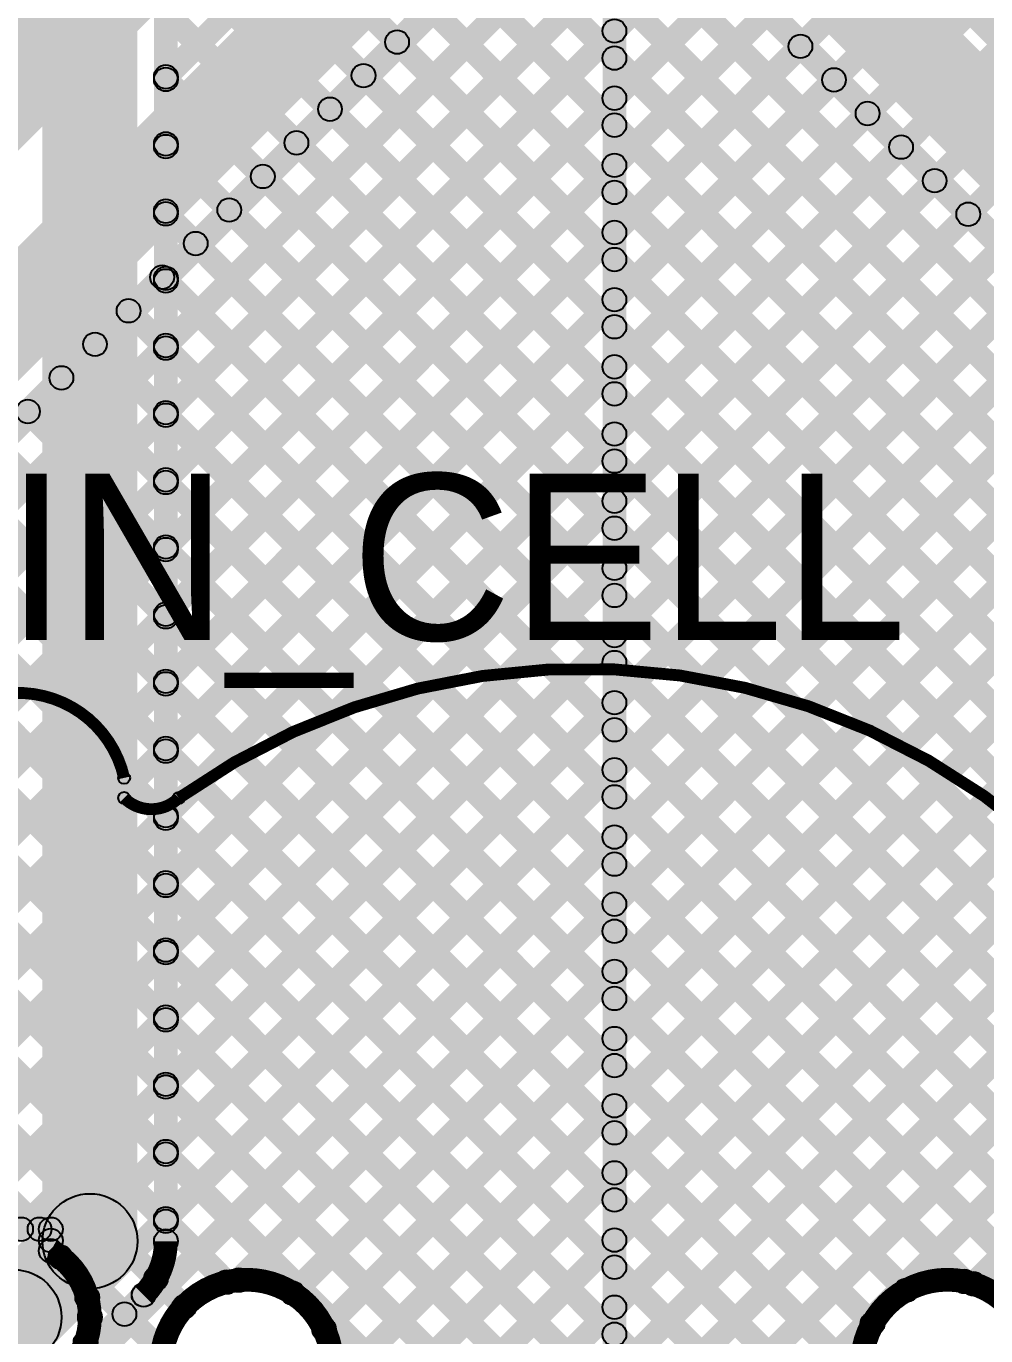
# Model space of a CAD drawing. Header units: millimetres. Extents: x -0.08 to 5.25, y -0.08 to 2.73.
# Drawn here: x 3.423 to 3.828, y 0.381 to 0.933 of the extents above; entities that cross this region are included whole.
import ezdxf

# ---------------------------------------------------------------- set-up
doc = ezdxf.new("R2010")
doc.units = ezdxf.units.MM
doc.header["$MEASUREMENT"] = 0
for name, color, linetype in [('BottomLayer', 5, 'Continuous'), ('PadHoleLayer', 156, 'Continuous'), ('TopLayer', 1, 'Continuous'), ('TopOverlay', 2, 'Continuous'), ('TopSolder', 216, 'Continuous'), ('ViaHoleLayer', 16, 'Continuous')]:
    doc.layers.add(name, color=color, linetype=linetype)

# ---------------------------------------------------------------- blocks, each defined once
blk = doc.blocks.new('CR1220_2_36')
at = {"layer": 'PadHoleLayer'}
h = blk.add_hatch(color=156, dxfattribs=at)
edge = h.paths.add_edge_path()
edge.add_arc((-0.14173, 0), 0.02402, 0, 360)
h = blk.add_hatch(color=156, dxfattribs=at)
edge = h.paths.add_edge_path()
edge.add_arc((0.15354, 0), 0.02402, 0, 360)
at = {"layer": 'TopOverlay'}
h = blk.add_hatch(color=2, dxfattribs=at)
edge = h.paths.add_edge_path()
edge.add_arc((-0.19332, 0.24732), 0.0025, 0, 360)
h = blk.add_hatch(color=2, dxfattribs=at)
edge = h.paths.add_edge_path()
edge.add_arc((-0.19332, 0.24732), 0.0025, 0, 360)
blk.add_hatch(color=2, dxfattribs=at).paths.add_polyline_path([(-0.19082, 0.2389), (-0.19582, 0.2389), (-0.19582, 0.24732), (-0.19082, 0.24732)])
h = blk.add_hatch(color=2, dxfattribs=at)
edge = h.paths.add_edge_path()
edge.add_arc((-0.19332, 0.2389), 0.0025, 0, 360)
h = blk.add_hatch(color=2, dxfattribs=at)
edge = h.paths.add_edge_path()
edge.add_arc((-0.19332, 0.2389), 0.0025, 0, 360)
h = blk.add_hatch(color=2, dxfattribs=at)
edge = h.paths.add_edge_path()
edge.add_arc((-0.17032, 0.2389), 0.0025, 0, 360)
h = blk.add_hatch(color=2, dxfattribs=at)
edge = h.paths.add_edge_path()
edge.add_arc((-0.17027, 0.23883), 0.0025, 0, 360)
at = {"layer": 'TopSolder'}
blk.add_hatch(color=216, dxfattribs=at).paths.add_polyline_path([(-0.3977, 0.04928), (-0.23222, 0.04928), (-0.23222, -0.04928), (-0.3977, -0.04928)])
at = {"layer": 'TopOverlay', "const_width": 0.005}
for points in [[(-0.17027, 0.23883, -0.544167), (0.28765, 0.05733)], [(-0.248, 0.282, -0.414214), (-0.19332, 0.24732)], [(-0.17032, 0.2389, -0.414214), (-0.19332, 0.2389)]]:
    blk.add_lwpolyline(points, format="xyb", dxfattribs=at)
at = {"layer": 'TopOverlay'}
for centre in [(-0.19332, 0.24732), (-0.19332, 0.24732), (-0.19332, 0.2389), (-0.19332, 0.2389), (-0.17032, 0.2389), (-0.17027, 0.23883)]:
    blk.add_circle(centre, 0.0025, dxfattribs=at)

msp = doc.modelspace()

# ---------------------------------------------------------------- hatches: boundary and pattern name
at = {"layer": 'BottomLayer'}
for points in [[(3.47, 0.42125), (3.43, 0.42125), (3.43, 1.598), (3.47, 1.598)], [(3.487, 0.42125), (3.477, 0.42125), (3.477, 1.28983), (3.487, 1.28983)], [(3.487, 0.42125), (3.477, 0.42125), (3.477, 1.28983), (3.487, 1.28983)], [(3.56809, 1.18909), (3.57516, 1.19616), (4.34479, 0.42654), (4.33772, 0.41946)], [(3.53486, 1.15586), (3.56314, 1.18414), (4.34214, 0.40514), (4.31386, 0.37686)], [(3.47846, 1.16148), (3.48554, 1.16855), (4.46455, 0.18954), (4.45748, 0.18246)], [(3.52284, 1.14384), (3.52991, 1.15091), (4.30888, 0.37194), (4.30181, 0.36486)], [(3.47846, 1.13319), (3.48554, 1.14026), (4.38979, 0.23601), (4.38272, 0.22894)], [(3.47846, 1.10491), (3.48554, 1.11198), (4.28198, 0.31554), (4.27491, 0.30846)], [(3.47846, 1.1049), (3.48554, 1.11198), (3.67454, 0.92297), (3.66746, 0.9159)], [(3.47846, 1.07662), (3.48554, 1.08369), (4.25369, 0.31554), (4.24662, 0.30846)], [(3.47846, 1.07662), (3.48554, 1.08369), (3.67454, 0.89469), (3.66746, 0.88762)], [(3.47846, 1.04834), (3.48554, 1.05541), (4.22541, 0.31554), (4.21834, 0.30846)], [(3.47846, 1.04834), (3.48554, 1.05541), (3.67454, 0.86641), (3.66746, 0.85934)], [(3.48554, 0.908), (3.47846, 0.91508), (3.61857, 1.05518), (3.62564, 1.04811)], [(3.48554, 0.908), (3.47846, 0.91508), (3.61857, 1.05518), (3.62564, 1.04811)], [(3.48554, 0.87972), (3.47846, 0.88679), (3.63271, 1.04104), (3.63978, 1.03396)], [(3.48554, 0.87972), (3.47846, 0.88679), (3.63271, 1.04104), (3.63978, 1.03397)], [(3.47846, 1.02005), (3.48554, 1.02713), (4.19713, 0.31554), (4.19005, 0.30846)], [(3.47846, 1.02005), (3.48554, 1.02712), (3.67454, 0.83812), (3.66746, 0.83105)], [(3.48554, 0.85144), (3.47846, 0.85851), (3.64685, 1.02689), (3.65392, 1.01982)], [(3.48554, 0.85144), (3.47846, 0.85851), (3.64685, 1.02689), (3.65392, 1.01982)], [(3.48554, 0.82315), (3.47846, 0.83022), (3.66099, 1.01275), (3.66806, 1.00568)], [(3.48554, 0.82315), (3.47846, 0.83022), (3.66099, 1.01275), (3.66806, 1.00568)], [(3.47846, 0.99177), (3.48554, 0.99884), (4.16884, 0.31554), (4.16177, 0.30846)], [(3.47846, 0.99177), (3.48554, 0.99884), (3.67454, 0.80984), (3.66746, 0.80277)], [(3.48554, 0.79487), (3.47846, 0.80194), (3.67514, 0.99861), (3.68221, 0.99154)], [(3.676, 0.182), (3.666, 0.182), (3.666, 1.00275), (3.676, 1.00275)], [(3.48554, 0.79487), (3.47846, 0.80194), (3.66746, 0.99094), (3.67454, 0.98387)], [(3.48554, 0.76658), (3.47846, 0.77365), (3.68928, 0.98447), (3.69635, 0.9774)], [(3.47846, 0.96349), (3.48554, 0.97056), (4.14056, 0.31554), (4.13349, 0.30846)], [(3.47846, 0.96348), (3.48554, 0.97055), (3.67454, 0.78155), (3.66746, 0.77448)], [(3.48554, 0.7383), (3.47846, 0.74537), (3.70342, 0.97033), (3.71049, 0.96325)], [(3.48554, 0.76658), (3.47846, 0.77365), (3.66746, 0.96265), (3.67454, 0.95558)], [(3.48554, 0.71001), (3.47846, 0.71709), (3.71756, 0.95618), (3.72463, 0.94911)], [(3.47846, 0.9352), (3.48554, 0.94227), (4.11227, 0.31554), (4.1052, 0.30846)], [(3.47846, 0.9352), (3.48554, 0.94227), (3.67454, 0.75327), (3.66746, 0.7462)], [(3.48554, 0.68173), (3.47846, 0.6888), (3.7317, 0.94204), (3.73878, 0.93497)], [(3.48554, 0.7383), (3.47846, 0.74537), (3.66746, 0.93437), (3.67454, 0.9273)], [(3.48554, 0.65345), (3.47846, 0.66052), (3.74585, 0.9279), (3.75292, 0.92083)], [(3.47846, 0.90692), (3.48554, 0.91399), (4.08399, 0.31554), (4.07692, 0.30846)], [(3.47846, 0.90691), (3.48554, 0.91398), (3.67454, 0.72498), (3.66746, 0.71791)], [(3.48554, 0.62516), (3.47846, 0.63223), (3.75999, 0.91376), (3.76706, 0.90669)], [(3.48554, 0.71001), (3.47846, 0.71709), (3.66746, 0.90609), (3.67454, 0.89901)], [(3.48554, 0.59688), (3.47846, 0.60395), (3.77413, 0.89961), (3.7812, 0.89254)], [(3.47846, 0.87863), (3.48554, 0.8857), (4.0557, 0.31554), (4.04863, 0.30846)], [(3.47846, 0.87863), (3.48554, 0.8857), (3.67454, 0.6967), (3.66746, 0.68963)], [(3.48554, 0.56859), (3.47846, 0.57566), (3.78827, 0.88547), (3.79534, 0.8784)], [(3.48554, 0.68173), (3.47846, 0.6888), (3.66746, 0.8778), (3.67454, 0.87073)], [(3.48554, 0.54031), (3.47846, 0.54738), (3.80242, 0.87133), (3.80949, 0.86426)], [(3.47846, 0.85035), (3.48554, 0.85742), (4.02742, 0.31554), (4.02035, 0.30846)], [(3.47846, 0.85035), (3.48554, 0.85742), (3.67454, 0.66842), (3.66746, 0.66135)], [(3.48554, 0.51202), (3.47846, 0.5191), (3.81656, 0.85719), (3.82363, 0.85012)], [(3.48554, 0.65345), (3.47846, 0.66052), (3.66746, 0.84952), (3.67454, 0.84245)], [(3.48554, 0.48374), (3.47846, 0.49081), (3.8307, 0.84305), (3.83777, 0.83597)], [(3.47846, 0.82206), (3.48554, 0.82914), (3.99914, 0.31554), (3.99206, 0.30846)], [(3.47846, 0.82206), (3.48554, 0.82913), (3.67454, 0.64013), (3.66746, 0.63306)], [(3.48554, 0.45546), (3.47846, 0.46253), (3.84484, 0.8289), (3.85191, 0.82183)], [(3.48554, 0.62516), (3.47846, 0.63223), (3.66746, 0.82123), (3.67454, 0.81416)], [(3.48554, 0.42717), (3.47846, 0.43424), (3.85898, 0.81476), (3.86605, 0.80769)], [(3.26911, 0.18246), (3.26204, 0.18954), (3.87313, 0.80062), (3.8802, 0.79355)], [(3.47846, 0.79378), (3.48554, 0.80085), (3.9718, 0.31459), (3.96473, 0.30752)], [(3.47846, 0.79378), (3.48554, 0.80085), (3.67454, 0.61185), (3.66746, 0.60478)], [(3.48554, 0.59688), (3.47846, 0.60395), (3.66746, 0.79295), (3.67454, 0.78588)], [(3.51626, 0.40133), (3.50919, 0.4084), (3.88727, 0.78648), (3.89434, 0.77941)], [(3.47846, 0.7655), (3.48554, 0.77257), (3.95456, 0.30354), (3.94749, 0.29647)], [(3.47846, 0.76549), (3.48554, 0.77256), (3.67454, 0.58356), (3.66746, 0.57649)], [(3.53899, 0.39577), (3.53192, 0.40284), (3.90141, 0.77234), (3.90848, 0.76526)], [(3.48554, 0.56859), (3.47846, 0.57566), (3.66746, 0.76466), (3.67454, 0.75759)], [(3.55218, 0.38068), (3.54511, 0.38775), (3.91555, 0.75819), (3.92262, 0.75112)], [(3.47846, 0.73721), (3.48554, 0.74428), (3.82199, 0.40783), (3.81492, 0.40076)], [(3.47846, 0.73721), (3.48554, 0.74428), (3.67454, 0.55528), (3.66746, 0.54821)], [(3.55362, 0.35384), (3.54655, 0.36091), (3.92969, 0.74405), (3.93677, 0.73698)], [(3.48554, 0.54031), (3.47846, 0.54738), (3.66746, 0.73638), (3.67454, 0.72931)], [(3.41053, 0.18246), (3.40346, 0.18954), (3.94384, 0.72991), (3.95091, 0.72284)], [(3.43882, 0.18246), (3.43175, 0.18954), (3.95798, 0.71577), (3.96505, 0.7087)], [(3.47846, 0.70893), (3.48554, 0.716), (3.79745, 0.40409), (3.79037, 0.39702)], [(3.47846, 0.70892), (3.48554, 0.71599), (3.67454, 0.52699), (3.66746, 0.51992)], [(3.48554, 0.51202), (3.47846, 0.5191), (3.66746, 0.7081), (3.67454, 0.70102)], [(3.4671, 0.18246), (3.46003, 0.18954), (3.97212, 0.70162), (3.97919, 0.69455)], [(3.47846, 0.68064), (3.48554, 0.68771), (3.78329, 0.38996), (3.77622, 0.38289)], [(3.47846, 0.68064), (3.48554, 0.68771), (3.67454, 0.49871), (3.66746, 0.49164)], [(3.49539, 0.18246), (3.48832, 0.18954), (3.98626, 0.68748), (3.99333, 0.68041)], [(3.48554, 0.48374), (3.47846, 0.49081), (3.66746, 0.67981), (3.67454, 0.67274)], [(3.52367, 0.18246), (3.5166, 0.18954), (4.00041, 0.67334), (4.00748, 0.66627)], [(3.47846, 0.65236), (3.48554, 0.65943), (3.7795, 0.36547), (3.77242, 0.3584)], [(3.47846, 0.65236), (3.48554, 0.65943), (3.67454, 0.47043), (3.66746, 0.46336)], [(3.55196, 0.18246), (3.54489, 0.18954), (4.01455, 0.6592), (4.02162, 0.65213)], [(3.48554, 0.45546), (3.47846, 0.46253), (3.66746, 0.65153), (3.67454, 0.64446)], [(3.58024, 0.18246), (3.57317, 0.18954), (4.02869, 0.64506), (4.03576, 0.63798)], [(3.47846, 0.62407), (3.48554, 0.63115), (3.92715, 0.18954), (3.92007, 0.18246)], [(3.47846, 0.62407), (3.48554, 0.63114), (3.67454, 0.44214), (3.66746, 0.43507)], [(3.82582, 0.39976), (3.81875, 0.40683), (4.04283, 0.63091), (4.0499, 0.62384)], [(3.48554, 0.42717), (3.47846, 0.43424), (3.66746, 0.62324), (3.67454, 0.61617)], [(3.47846, 0.59579), (3.48554, 0.60286), (3.89886, 0.18954), (3.89179, 0.18246)], [(3.47846, 0.59579), (3.48554, 0.60286), (3.67454, 0.41386), (3.66746, 0.40679)], [(3.26711, 0.18046), (3.26004, 0.18754), (3.66746, 0.59496), (3.67454, 0.58789)], [(3.47846, 0.56751), (3.48554, 0.57458), (3.87058, 0.18954), (3.86351, 0.18246)], [(3.47846, 0.5675), (3.48554, 0.57457), (3.67454, 0.38557), (3.66746, 0.3785)], [(3.51626, 0.40133), (3.50919, 0.4084), (3.66746, 0.56667), (3.67454, 0.5596)], [(3.47846, 0.53922), (3.48554, 0.54629), (3.84229, 0.18954), (3.83522, 0.18246)], [(3.47846, 0.53922), (3.48554, 0.54629), (3.67454, 0.35729), (3.66746, 0.35022)], [(3.53899, 0.39577), (3.53192, 0.40284), (3.66746, 0.53839), (3.67454, 0.53132)], [(3.47846, 0.51094), (3.48554, 0.51801), (3.81401, 0.18954), (3.80694, 0.18246)], [(3.47846, 0.51093), (3.48554, 0.518), (3.67454, 0.329), (3.66746, 0.32193)], [(3.55218, 0.38068), (3.54511, 0.38775), (3.66746, 0.51011), (3.67454, 0.50303)], [(3.47846, 0.48265), (3.48554, 0.48972), (3.78572, 0.18954), (3.77865, 0.18246)], [(3.47846, 0.48265), (3.48554, 0.48972), (3.67454, 0.30072), (3.66746, 0.29365)], [(3.55362, 0.35384), (3.54655, 0.36091), (3.66746, 0.48182), (3.67454, 0.47475)], [(3.47846, 0.45437), (3.48554, 0.46144), (3.75744, 0.18954), (3.75037, 0.18246)], [(3.47846, 0.45437), (3.48554, 0.46144), (3.67454, 0.27244), (3.66746, 0.26536)], [(3.40853, 0.18046), (3.40146, 0.18754), (3.66746, 0.45354), (3.67454, 0.44647)], [(3.43213, 0.37509), (3.40384, 0.40338), (3.43586, 0.43539), (3.46414, 0.40711)], [(3.47846, 0.42608), (3.48554, 0.43316), (3.51113, 0.40756), (3.50406, 0.40049)], [(3.47846, 0.42608), (3.48554, 0.43315), (3.51113, 0.40756), (3.50406, 0.40049)], [(3.43682, 0.18046), (3.42975, 0.18754), (3.66746, 0.42525), (3.67454, 0.41818)], [(3.47431, 0.40195), (3.48138, 0.40902), (3.49325, 0.39716), (3.48618, 0.39009)], [(3.47431, 0.40195), (3.48138, 0.40902), (3.49325, 0.39715), (3.48618, 0.39008)], [(3.44415, 0.36307), (3.43708, 0.37014), (3.46906, 0.40213), (3.47614, 0.39506)], [(3.44415, 0.36307), (3.43708, 0.37014), (3.46906, 0.40213), (3.47614, 0.39506)], [(3.4651, 0.18046), (3.45803, 0.18754), (3.66746, 0.39697), (3.67454, 0.3899)], [(3.46099, 0.38699), (3.46806, 0.39406), (3.48396, 0.37816), (3.47689, 0.37109)], [(3.46099, 0.38699), (3.46806, 0.39406), (3.48396, 0.37816), (3.47689, 0.37109)]]:
    msp.add_hatch(color=5, dxfattribs=at).paths.add_polyline_path(points)
h = msp.add_hatch(color=5, dxfattribs=at)
edge = h.paths.add_edge_path()
edge.add_arc((3.671, 0.93083), 0.005, 0, 360)
h = msp.add_hatch(color=5, dxfattribs=at)
edge = h.paths.add_edge_path()
edge.add_arc((3.74938, 0.92436), 0.005, 0, 360)
h = msp.add_hatch(color=5, dxfattribs=at)
edge = h.paths.add_edge_path()
edge.add_arc((3.671, 0.91944), 0.005, 0, 360)
h = msp.add_hatch(color=5, dxfattribs=at)
edge = h.paths.add_edge_path()
edge.add_arc((3.482, 0.91154), 0.005, 0, 360)
h = msp.add_hatch(color=5, dxfattribs=at)
edge = h.paths.add_edge_path()
edge.add_arc((3.482, 0.91154), 0.005, 0, 360)
h = msp.add_hatch(color=5, dxfattribs=at)
edge = h.paths.add_edge_path()
edge.add_arc((3.482, 0.91045), 0.005, 0, 360)
h = msp.add_hatch(color=5, dxfattribs=at)
edge = h.paths.add_edge_path()
edge.add_arc((3.482, 0.91045), 0.005, 0, 360)
h = msp.add_hatch(color=5, dxfattribs=at)
edge = h.paths.add_edge_path()
edge.add_arc((3.76352, 0.91022), 0.005, 0, 360)
h = msp.add_hatch(color=5, dxfattribs=at)
edge = h.paths.add_edge_path()
edge.add_arc((3.671, 0.90255), 0.005, 0, 360)
h = msp.add_hatch(color=5, dxfattribs=at)
edge = h.paths.add_edge_path()
edge.add_arc((3.77767, 0.89608), 0.005, 0, 360)
h = msp.add_hatch(color=5, dxfattribs=at)
edge = h.paths.add_edge_path()
edge.add_arc((3.671, 0.89116), 0.005, 0, 360)
h = msp.add_hatch(color=5, dxfattribs=at)
edge = h.paths.add_edge_path()
edge.add_arc((3.482, 0.88326), 0.005, 0, 360)
h = msp.add_hatch(color=5, dxfattribs=at)
edge = h.paths.add_edge_path()
edge.add_arc((3.482, 0.88326), 0.005, 0, 360)
h = msp.add_hatch(color=5, dxfattribs=at)
edge = h.paths.add_edge_path()
edge.add_arc((3.482, 0.88217), 0.005, 0, 360)
h = msp.add_hatch(color=5, dxfattribs=at)
edge = h.paths.add_edge_path()
edge.add_arc((3.482, 0.88217), 0.005, 0, 360)
h = msp.add_hatch(color=5, dxfattribs=at)
edge = h.paths.add_edge_path()
edge.add_arc((3.79181, 0.88194), 0.005, 0, 360)
h = msp.add_hatch(color=5, dxfattribs=at)
edge = h.paths.add_edge_path()
edge.add_arc((3.671, 0.87427), 0.005, 0, 360)
h = msp.add_hatch(color=5, dxfattribs=at)
edge = h.paths.add_edge_path()
edge.add_arc((3.80595, 0.86779), 0.005, 0, 360)
h = msp.add_hatch(color=5, dxfattribs=at)
edge = h.paths.add_edge_path()
edge.add_arc((3.671, 0.86287), 0.005, 0, 360)
h = msp.add_hatch(color=5, dxfattribs=at)
edge = h.paths.add_edge_path()
edge.add_arc((3.482, 0.85497), 0.005, 0, 360)
h = msp.add_hatch(color=5, dxfattribs=at)
edge = h.paths.add_edge_path()
edge.add_arc((3.482, 0.85497), 0.005, 0, 360)
h = msp.add_hatch(color=5, dxfattribs=at)
edge = h.paths.add_edge_path()
edge.add_arc((3.482, 0.85388), 0.005, 0, 360)
h = msp.add_hatch(color=5, dxfattribs=at)
edge = h.paths.add_edge_path()
edge.add_arc((3.482, 0.85388), 0.005, 0, 360)
h = msp.add_hatch(color=5, dxfattribs=at)
edge = h.paths.add_edge_path()
edge.add_arc((3.82009, 0.85365), 0.005, 0, 360)
h = msp.add_hatch(color=5, dxfattribs=at)
edge = h.paths.add_edge_path()
edge.add_arc((3.671, 0.84598), 0.005, 0, 360)
h = msp.add_hatch(color=5, dxfattribs=at)
edge = h.paths.add_edge_path()
edge.add_arc((3.671, 0.83459), 0.005, 0, 360)
h = msp.add_hatch(color=5, dxfattribs=at)
edge = h.paths.add_edge_path()
edge.add_arc((3.482, 0.82669), 0.005, 0, 360)
h = msp.add_hatch(color=5, dxfattribs=at)
edge = h.paths.add_edge_path()
edge.add_arc((3.482, 0.82669), 0.005, 0, 360)
h = msp.add_hatch(color=5, dxfattribs=at)
edge = h.paths.add_edge_path()
edge.add_arc((3.482, 0.8256), 0.005, 0, 360)
h = msp.add_hatch(color=5, dxfattribs=at)
edge = h.paths.add_edge_path()
edge.add_arc((3.482, 0.8256), 0.005, 0, 360)
h = msp.add_hatch(color=5, dxfattribs=at)
edge = h.paths.add_edge_path()
edge.add_arc((3.671, 0.8177), 0.005, 0, 360)
h = msp.add_hatch(color=5, dxfattribs=at)
edge = h.paths.add_edge_path()
edge.add_arc((3.671, 0.8063), 0.005, 0, 360)
h = msp.add_hatch(color=5, dxfattribs=at)
edge = h.paths.add_edge_path()
edge.add_arc((3.482, 0.7984), 0.005, 0, 360)
h = msp.add_hatch(color=5, dxfattribs=at)
edge = h.paths.add_edge_path()
edge.add_arc((3.482, 0.7984), 0.005, 0, 360)
h = msp.add_hatch(color=5, dxfattribs=at)
edge = h.paths.add_edge_path()
edge.add_arc((3.482, 0.79732), 0.005, 0, 360)
h = msp.add_hatch(color=5, dxfattribs=at)
edge = h.paths.add_edge_path()
edge.add_arc((3.482, 0.79731), 0.005, 0, 360)
h = msp.add_hatch(color=5, dxfattribs=at)
edge = h.paths.add_edge_path()
edge.add_arc((3.671, 0.78941), 0.005, 0, 360)
h = msp.add_hatch(color=5, dxfattribs=at)
edge = h.paths.add_edge_path()
edge.add_arc((3.671, 0.77802), 0.005, 0, 360)
h = msp.add_hatch(color=5, dxfattribs=at)
edge = h.paths.add_edge_path()
edge.add_arc((3.482, 0.77012), 0.005, 0, 360)
h = msp.add_hatch(color=5, dxfattribs=at)
edge = h.paths.add_edge_path()
edge.add_arc((3.482, 0.77012), 0.005, 0, 360)
h = msp.add_hatch(color=5, dxfattribs=at)
edge = h.paths.add_edge_path()
edge.add_arc((3.482, 0.76903), 0.005, 0, 360)
h = msp.add_hatch(color=5, dxfattribs=at)
edge = h.paths.add_edge_path()
edge.add_arc((3.482, 0.76903), 0.005, 0, 360)
h = msp.add_hatch(color=5, dxfattribs=at)
edge = h.paths.add_edge_path()
edge.add_arc((3.671, 0.76113), 0.005, 0, 360)
h = msp.add_hatch(color=5, dxfattribs=at)
edge = h.paths.add_edge_path()
edge.add_arc((3.671, 0.74973), 0.005, 0, 360)
h = msp.add_hatch(color=5, dxfattribs=at)
edge = h.paths.add_edge_path()
edge.add_arc((3.482, 0.74183), 0.005, 0, 360)
h = msp.add_hatch(color=5, dxfattribs=at)
edge = h.paths.add_edge_path()
edge.add_arc((3.482, 0.74183), 0.005, 0, 360)
h = msp.add_hatch(color=5, dxfattribs=at)
edge = h.paths.add_edge_path()
edge.add_arc((3.482, 0.74075), 0.005, 0, 360)
h = msp.add_hatch(color=5, dxfattribs=at)
edge = h.paths.add_edge_path()
edge.add_arc((3.482, 0.74074), 0.005, 0, 360)
h = msp.add_hatch(color=5, dxfattribs=at)
edge = h.paths.add_edge_path()
edge.add_arc((3.671, 0.73284), 0.005, 0, 360)
h = msp.add_hatch(color=5, dxfattribs=at)
edge = h.paths.add_edge_path()
edge.add_arc((3.671, 0.72145), 0.005, 0, 360)
h = msp.add_hatch(color=5, dxfattribs=at)
edge = h.paths.add_edge_path()
edge.add_arc((3.482, 0.71355), 0.005, 0, 360)
h = msp.add_hatch(color=5, dxfattribs=at)
edge = h.paths.add_edge_path()
edge.add_arc((3.482, 0.71355), 0.005, 0, 360)
h = msp.add_hatch(color=5, dxfattribs=at)
edge = h.paths.add_edge_path()
edge.add_arc((3.482, 0.71246), 0.005, 0, 360)
h = msp.add_hatch(color=5, dxfattribs=at)
edge = h.paths.add_edge_path()
edge.add_arc((3.482, 0.71246), 0.005, 0, 360)
h = msp.add_hatch(color=5, dxfattribs=at)
edge = h.paths.add_edge_path()
edge.add_arc((3.671, 0.70456), 0.005, 0, 360)
h = msp.add_hatch(color=5, dxfattribs=at)
edge = h.paths.add_edge_path()
edge.add_arc((3.671, 0.69317), 0.005, 0, 360)
h = msp.add_hatch(color=5, dxfattribs=at)
edge = h.paths.add_edge_path()
edge.add_arc((3.482, 0.68527), 0.005, 0, 360)
h = msp.add_hatch(color=5, dxfattribs=at)
edge = h.paths.add_edge_path()
edge.add_arc((3.482, 0.68527), 0.005, 0, 360)
h = msp.add_hatch(color=5, dxfattribs=at)
edge = h.paths.add_edge_path()
edge.add_arc((3.482, 0.68418), 0.005, 0, 360)
h = msp.add_hatch(color=5, dxfattribs=at)
edge = h.paths.add_edge_path()
edge.add_arc((3.482, 0.68417), 0.005, 0, 360)
h = msp.add_hatch(color=5, dxfattribs=at)
edge = h.paths.add_edge_path()
edge.add_arc((3.671, 0.67628), 0.005, 0, 360)
h = msp.add_hatch(color=5, dxfattribs=at)
edge = h.paths.add_edge_path()
edge.add_arc((3.671, 0.66488), 0.005, 0, 360)
h = msp.add_hatch(color=5, dxfattribs=at)
edge = h.paths.add_edge_path()
edge.add_arc((3.482, 0.65698), 0.005, 0, 360)
h = msp.add_hatch(color=5, dxfattribs=at)
edge = h.paths.add_edge_path()
edge.add_arc((3.482, 0.65698), 0.005, 0, 360)
h = msp.add_hatch(color=5, dxfattribs=at)
edge = h.paths.add_edge_path()
edge.add_arc((3.482, 0.65589), 0.005, 0, 360)
h = msp.add_hatch(color=5, dxfattribs=at)
edge = h.paths.add_edge_path()
edge.add_arc((3.482, 0.65589), 0.005, 0, 360)
h = msp.add_hatch(color=5, dxfattribs=at)
edge = h.paths.add_edge_path()
edge.add_arc((3.671, 0.64799), 0.005, 0, 360)
h = msp.add_hatch(color=5, dxfattribs=at)
edge = h.paths.add_edge_path()
edge.add_arc((3.671, 0.6366), 0.005, 0, 360)
h = msp.add_hatch(color=5, dxfattribs=at)
edge = h.paths.add_edge_path()
edge.add_arc((3.482, 0.6287), 0.005, 0, 360)
h = msp.add_hatch(color=5, dxfattribs=at)
edge = h.paths.add_edge_path()
edge.add_arc((3.482, 0.6287), 0.005, 0, 360)
h = msp.add_hatch(color=5, dxfattribs=at)
edge = h.paths.add_edge_path()
edge.add_arc((3.482, 0.62761), 0.005, 0, 360)
h = msp.add_hatch(color=5, dxfattribs=at)
edge = h.paths.add_edge_path()
edge.add_arc((3.482, 0.62761), 0.005, 0, 360)
h = msp.add_hatch(color=5, dxfattribs=at)
edge = h.paths.add_edge_path()
edge.add_arc((3.671, 0.61971), 0.005, 0, 360)
h = msp.add_hatch(color=5, dxfattribs=at)
edge = h.paths.add_edge_path()
edge.add_arc((3.671, 0.60831), 0.005, 0, 360)
h = msp.add_hatch(color=5, dxfattribs=at)
edge = h.paths.add_edge_path()
edge.add_arc((3.482, 0.60041), 0.005, 0, 360)
h = msp.add_hatch(color=5, dxfattribs=at)
edge = h.paths.add_edge_path()
edge.add_arc((3.482, 0.60041), 0.005, 0, 360)
h = msp.add_hatch(color=5, dxfattribs=at)
edge = h.paths.add_edge_path()
edge.add_arc((3.482, 0.59933), 0.005, 0, 360)
h = msp.add_hatch(color=5, dxfattribs=at)
edge = h.paths.add_edge_path()
edge.add_arc((3.482, 0.59932), 0.005, 0, 360)
h = msp.add_hatch(color=5, dxfattribs=at)
edge = h.paths.add_edge_path()
edge.add_arc((3.671, 0.59142), 0.005, 0, 360)
h = msp.add_hatch(color=5, dxfattribs=at)
edge = h.paths.add_edge_path()
edge.add_arc((3.671, 0.58003), 0.005, 0, 360)
h = msp.add_hatch(color=5, dxfattribs=at)
edge = h.paths.add_edge_path()
edge.add_arc((3.482, 0.57213), 0.005, 0, 360)
h = msp.add_hatch(color=5, dxfattribs=at)
edge = h.paths.add_edge_path()
edge.add_arc((3.482, 0.57213), 0.005, 0, 360)
h = msp.add_hatch(color=5, dxfattribs=at)
edge = h.paths.add_edge_path()
edge.add_arc((3.482, 0.57104), 0.005, 0, 360)
h = msp.add_hatch(color=5, dxfattribs=at)
edge = h.paths.add_edge_path()
edge.add_arc((3.482, 0.57104), 0.005, 0, 360)
h = msp.add_hatch(color=5, dxfattribs=at)
edge = h.paths.add_edge_path()
edge.add_arc((3.671, 0.56314), 0.005, 0, 360)
h = msp.add_hatch(color=5, dxfattribs=at)
edge = h.paths.add_edge_path()
edge.add_arc((3.671, 0.55174), 0.005, 0, 360)
h = msp.add_hatch(color=5, dxfattribs=at)
edge = h.paths.add_edge_path()
edge.add_arc((3.482, 0.54384), 0.005, 0, 360)
h = msp.add_hatch(color=5, dxfattribs=at)
edge = h.paths.add_edge_path()
edge.add_arc((3.482, 0.54384), 0.005, 0, 360)
h = msp.add_hatch(color=5, dxfattribs=at)
edge = h.paths.add_edge_path()
edge.add_arc((3.482, 0.54276), 0.005, 0, 360)
h = msp.add_hatch(color=5, dxfattribs=at)
edge = h.paths.add_edge_path()
edge.add_arc((3.482, 0.54275), 0.005, 0, 360)
h = msp.add_hatch(color=5, dxfattribs=at)
edge = h.paths.add_edge_path()
edge.add_arc((3.671, 0.53485), 0.005, 0, 360)
h = msp.add_hatch(color=5, dxfattribs=at)
edge = h.paths.add_edge_path()
edge.add_arc((3.671, 0.52346), 0.005, 0, 360)
h = msp.add_hatch(color=5, dxfattribs=at)
edge = h.paths.add_edge_path()
edge.add_arc((3.482, 0.51556), 0.005, 0, 360)
h = msp.add_hatch(color=5, dxfattribs=at)
edge = h.paths.add_edge_path()
edge.add_arc((3.482, 0.51556), 0.005, 0, 360)
h = msp.add_hatch(color=5, dxfattribs=at)
edge = h.paths.add_edge_path()
edge.add_arc((3.482, 0.51447), 0.005, 0, 360)
h = msp.add_hatch(color=5, dxfattribs=at)
edge = h.paths.add_edge_path()
edge.add_arc((3.482, 0.51447), 0.005, 0, 360)
h = msp.add_hatch(color=5, dxfattribs=at)
edge = h.paths.add_edge_path()
edge.add_arc((3.671, 0.50657), 0.005, 0, 360)
h = msp.add_hatch(color=5, dxfattribs=at)
edge = h.paths.add_edge_path()
edge.add_arc((3.671, 0.49517), 0.005, 0, 360)
h = msp.add_hatch(color=5, dxfattribs=at)
edge = h.paths.add_edge_path()
edge.add_arc((3.482, 0.48728), 0.005, 0, 360)
h = msp.add_hatch(color=5, dxfattribs=at)
edge = h.paths.add_edge_path()
edge.add_arc((3.482, 0.48728), 0.005, 0, 360)
h = msp.add_hatch(color=5, dxfattribs=at)
edge = h.paths.add_edge_path()
edge.add_arc((3.482, 0.48619), 0.005, 0, 360)
h = msp.add_hatch(color=5, dxfattribs=at)
edge = h.paths.add_edge_path()
edge.add_arc((3.482, 0.48618), 0.005, 0, 360)
h = msp.add_hatch(color=5, dxfattribs=at)
edge = h.paths.add_edge_path()
edge.add_arc((3.671, 0.47829), 0.005, 0, 360)
h = msp.add_hatch(color=5, dxfattribs=at)
edge = h.paths.add_edge_path()
edge.add_arc((3.671, 0.46689), 0.005, 0, 360)
h = msp.add_hatch(color=5, dxfattribs=at)
edge = h.paths.add_edge_path()
edge.add_arc((3.482, 0.45899), 0.005, 0, 360)
h = msp.add_hatch(color=5, dxfattribs=at)
edge = h.paths.add_edge_path()
edge.add_arc((3.482, 0.45899), 0.005, 0, 360)
h = msp.add_hatch(color=5, dxfattribs=at)
edge = h.paths.add_edge_path()
edge.add_arc((3.482, 0.4579), 0.005, 0, 360)
h = msp.add_hatch(color=5, dxfattribs=at)
edge = h.paths.add_edge_path()
edge.add_arc((3.482, 0.4579), 0.005, 0, 360)
h = msp.add_hatch(color=5, dxfattribs=at)
edge = h.paths.add_edge_path()
edge.add_arc((3.671, 0.45), 0.005, 0, 360)
h = msp.add_hatch(color=5, dxfattribs=at)
edge = h.paths.add_edge_path()
edge.add_arc((3.45, 0.42125), 0.02, 0, 360)
h = msp.add_hatch(color=5, dxfattribs=at)
edge = h.paths.add_edge_path()
edge.add_arc((3.45, 0.42125), 0.02, 0, 360)
h = msp.add_hatch(color=5, dxfattribs=at)
edge = h.paths.add_edge_path()
edge.add_arc((3.671, 0.43861), 0.005, 0, 360)
h = msp.add_hatch(color=5, dxfattribs=at)
edge = h.paths.add_edge_path()
edge.add_arc((3.482, 0.43071), 0.005, 0, 360)
h = msp.add_hatch(color=5, dxfattribs=at)
edge = h.paths.add_edge_path()
edge.add_arc((3.482, 0.43071), 0.005, 0, 360)
h = msp.add_hatch(color=5, dxfattribs=at)
edge = h.paths.add_edge_path()
edge.add_arc((3.482, 0.42962), 0.005, 0, 360)
h = msp.add_hatch(color=5, dxfattribs=at)
edge = h.paths.add_edge_path()
edge.add_arc((3.482, 0.42962), 0.005, 0, 360)
h = msp.add_hatch(color=5, dxfattribs=at)
edge = h.paths.add_edge_path()
edge.add_arc((3.482, 0.42125), 0.005, 0, 360)
h = msp.add_hatch(color=5, dxfattribs=at)
edge = h.paths.add_edge_path()
edge.add_arc((3.482, 0.42125), 0.005, 0, 360)
h = msp.add_hatch(color=5, dxfattribs=at)
edge = h.paths.add_edge_path()
edge.add_arc((3.482, 0.42125), 0.005, 0, 360)
h = msp.add_hatch(color=5, dxfattribs=at)
edge = h.paths.add_edge_path()
edge.add_arc((3.482, 0.42125), 0.005, 0, 360)
h = msp.add_hatch(color=5, dxfattribs=at)
edge = h.paths.add_edge_path()
edge.add_arc((3.482, 0.42125), 0.005, 0, 360)
h = msp.add_hatch(color=5, dxfattribs=at)
edge = h.paths.add_edge_path()
edge.add_arc((3.482, 0.42125), 0.005, 0, 360)
h = msp.add_hatch(color=5, dxfattribs=at)
edge = h.paths.add_edge_path()
edge.add_arc((3.671, 0.42172), 0.005, 0, 360)
h = msp.add_hatch(color=5, dxfattribs=at)
edge = h.paths.add_edge_path()
edge.add_arc((3.671, 0.41032), 0.005, 0, 360)
h = msp.add_hatch(color=5, dxfattribs=at)
edge = h.paths.add_edge_path()
edge.add_arc((3.41798, 0.38923), 0.02, 0, 360)
h = msp.add_hatch(color=5, dxfattribs=at)
edge = h.paths.add_edge_path()
edge.add_arc((3.47785, 0.40549), 0.005, 0, 360)
h = msp.add_hatch(color=5, dxfattribs=at)
edge = h.paths.add_edge_path()
edge.add_arc((3.47785, 0.40548), 0.005, 0, 360)
h = msp.add_hatch(color=5, dxfattribs=at)
edge = h.paths.add_edge_path()
edge.add_arc((3.50759, 0.40402), 0.005, 0, 360)
h = msp.add_hatch(color=5, dxfattribs=at)
edge = h.paths.add_edge_path()
edge.add_arc((3.5076, 0.40402), 0.005, 0, 360)
h = msp.add_hatch(color=5, dxfattribs=at)
edge = h.paths.add_edge_path()
edge.add_arc((3.51273, 0.40487), 0.005, 0, 360)
h = msp.add_hatch(color=5, dxfattribs=at)
edge = h.paths.add_edge_path()
edge.add_arc((3.51273, 0.40487), 0.005, 0, 360)
h = msp.add_hatch(color=5, dxfattribs=at)
edge = h.paths.add_edge_path()
edge.add_arc((3.81845, 0.40429), 0.005, 0, 360)
h = msp.add_hatch(color=5, dxfattribs=at)
edge = h.paths.add_edge_path()
edge.add_arc((3.82228, 0.40329), 0.005, 0, 360)
h = msp.add_hatch(color=5, dxfattribs=at)
edge = h.paths.add_edge_path()
edge.add_arc((3.4726, 0.39859), 0.005, 0, 360)
h = msp.add_hatch(color=5, dxfattribs=at)
edge = h.paths.add_edge_path()
edge.add_arc((3.4726, 0.39859), 0.005, 0, 360)
h = msp.add_hatch(color=5, dxfattribs=at)
edge = h.paths.add_edge_path()
edge.add_arc((3.4726, 0.39859), 0.005, 0, 360)
h = msp.add_hatch(color=5, dxfattribs=at)
edge = h.paths.add_edge_path()
edge.add_arc((3.4726, 0.39859), 0.005, 0, 360)
h = msp.add_hatch(color=5, dxfattribs=at)
edge = h.paths.add_edge_path()
edge.add_arc((3.47263, 0.39862), 0.005, 0, 360)
h = msp.add_hatch(color=5, dxfattribs=at)
edge = h.paths.add_edge_path()
edge.add_arc((3.47263, 0.39862), 0.005, 0, 360)
h = msp.add_hatch(color=5, dxfattribs=at)
edge = h.paths.add_edge_path()
edge.add_arc((3.53546, 0.39931), 0.005, 0, 360)
h = msp.add_hatch(color=5, dxfattribs=at)
edge = h.paths.add_edge_path()
edge.add_arc((3.53545, 0.39931), 0.005, 0, 360)
h = msp.add_hatch(color=5, dxfattribs=at)
edge = h.paths.add_edge_path()
edge.add_arc((3.79391, 0.40055), 0.005, 0, 360)
h = msp.add_hatch(color=5, dxfattribs=at)
edge = h.paths.add_edge_path()
edge.add_arc((3.41798, 0.38923), 0.01181, 0, 360)
h = msp.add_hatch(color=5, dxfattribs=at)
edge = h.paths.add_edge_path()
edge.add_arc((3.48971, 0.39362), 0.005, 0, 360)
h = msp.add_hatch(color=5, dxfattribs=at)
edge = h.paths.add_edge_path()
edge.add_arc((3.48971, 0.39362), 0.005, 0, 360)
h = msp.add_hatch(color=5, dxfattribs=at)
edge = h.paths.add_edge_path()
edge.add_arc((3.671, 0.39343), 0.005, 0, 360)
h = msp.add_hatch(color=5, dxfattribs=at)
edge = h.paths.add_edge_path()
edge.add_arc((3.46453, 0.39052), 0.005, 0, 360)
h = msp.add_hatch(color=5, dxfattribs=at)
edge = h.paths.add_edge_path()
edge.add_arc((3.46453, 0.39052), 0.005, 0, 360)
h = msp.add_hatch(color=5, dxfattribs=at)
edge = h.paths.add_edge_path()
edge.add_arc((3.54864, 0.38421), 0.005, 0, 360)
h = msp.add_hatch(color=5, dxfattribs=at)
edge = h.paths.add_edge_path()
edge.add_arc((3.54864, 0.38421), 0.005, 0, 360)
h = msp.add_hatch(color=5, dxfattribs=at)
edge = h.paths.add_edge_path()
edge.add_arc((3.671, 0.38204), 0.005, 0, 360)
h = msp.add_hatch(color=5, dxfattribs=at)
edge = h.paths.add_edge_path()
edge.add_arc((3.77975, 0.38642), 0.005, 0, 360)
at = {"layer": 'TopLayer'}
for points in [[(3.16814, 0.62886), (3.13986, 0.65714), (3.80986, 1.32714), (3.83814, 1.29886)], [(3.23414, 0.59786), (3.20586, 0.62614), (3.84086, 1.26114), (3.86914, 1.23286)], [(3.25554, 0.56487), (3.24846, 0.57194), (3.89506, 1.21854), (3.90213, 1.21146)], [(3.25554, 0.59315), (3.24846, 0.60022), (3.86678, 1.21854), (3.87385, 1.21146)], [(3.25554, 0.59521), (3.24846, 0.60228), (3.86472, 1.21854), (3.87179, 1.21146)], [(3.25554, 0.53658), (3.24846, 0.54365), (3.86846, 1.16365), (3.87554, 1.15658)], [(3.25554, 0.5083), (3.24846, 0.51537), (3.86846, 1.13537), (3.87554, 1.1283)], [(3.25554, 0.48001), (3.24846, 0.48709), (3.86846, 1.10709), (3.87554, 1.10001)], [(3.25554, 0.45173), (3.24846, 0.4588), (3.86846, 1.0788), (3.87554, 1.07173)], [(3.70317, 1.04991), (3.71024, 1.05698), (3.87554, 0.89168), (3.86846, 0.88461)], [(3.25554, 0.42345), (3.24846, 0.43052), (3.86846, 1.05052), (3.87554, 1.04345)], [(3.68902, 1.03577), (3.6961, 1.04284), (3.87554, 0.8634), (3.86846, 0.85633)], [(3.67488, 1.02163), (3.68195, 1.0287), (3.87554, 0.83512), (3.86846, 0.82804)], [(3.28311, 0.42274), (3.27604, 0.42981), (3.86846, 1.02223), (3.87554, 1.01516)], [(3.66074, 1.00749), (3.66781, 1.01456), (3.87554, 0.80683), (3.86846, 0.79976)], [(3.6466, 0.99334), (3.65367, 1.00041), (3.87554, 0.77855), (3.86846, 0.77148)], [(3.3114, 0.42274), (3.30433, 0.42981), (3.86846, 0.99395), (3.87554, 0.98688)], [(3.63246, 0.9792), (3.63953, 0.98627), (3.87554, 0.75026), (3.86846, 0.74319)], [(3.61831, 0.96506), (3.62538, 0.97213), (3.87554, 0.72198), (3.86846, 0.71491)], [(3.33968, 0.42274), (3.33261, 0.42981), (3.86846, 0.96566), (3.87554, 0.95859)], [(3.60417, 0.95092), (3.61124, 0.95799), (3.87554, 0.69369), (3.86846, 0.68662)], [(3.59003, 0.93677), (3.5971, 0.94385), (3.87554, 0.66541), (3.86846, 0.65834)], [(3.36797, 0.42274), (3.3609, 0.42981), (3.86846, 0.93738), (3.87554, 0.93031)], [(3.57589, 0.92263), (3.58296, 0.9297), (3.87554, 0.63713), (3.86846, 0.63005)], [(3.56174, 0.90849), (3.56882, 0.91556), (3.87554, 0.60884), (3.86846, 0.60177)], [(3.39625, 0.42274), (3.38918, 0.42981), (3.86846, 0.9091), (3.87554, 0.90202)], [(3.5476, 0.89435), (3.55467, 0.90142), (3.87554, 0.58056), (3.86846, 0.57349)], [(3.53346, 0.88021), (3.54053, 0.88728), (3.87554, 0.55227), (3.86846, 0.5452)], [(3.42454, 0.42274), (3.41746, 0.42981), (3.86846, 0.88081), (3.87554, 0.87374)], [(3.51932, 0.86606), (3.52639, 0.87313), (3.87554, 0.52399), (3.86846, 0.51692)], [(3.50518, 0.85192), (3.51225, 0.85899), (3.87554, 0.4957), (3.86846, 0.48863)], [(3.44109, 0.41101), (3.43402, 0.41808), (3.86846, 0.85253), (3.87554, 0.84546)], [(3.49103, 0.83778), (3.49811, 0.84485), (3.87554, 0.46742), (3.86846, 0.46035)], [(3.47689, 0.82364), (3.48396, 0.83071), (3.87554, 0.43914), (3.86846, 0.43206)], [(3.45241, 0.39405), (3.44534, 0.40112), (3.86846, 0.82424), (3.87554, 0.81717)], [(3.46275, 0.80949), (3.46982, 0.81657), (3.87461, 0.41177), (3.86754, 0.4047)], [(3.44861, 0.79535), (3.45568, 0.80242), (3.87461, 0.38349), (3.86754, 0.37642)], [(3.43705, 0.3504), (3.42998, 0.35747), (3.86846, 0.79596), (3.87554, 0.78889)], [(3.43447, 0.78121), (3.44154, 0.78828), (3.82199, 0.40783), (3.81492, 0.40076)], [(3.42032, 0.76707), (3.42739, 0.77414), (3.79745, 0.40409), (3.79037, 0.39702)], [(3.51626, 0.40133), (3.50919, 0.4084), (3.86846, 0.76767), (3.87554, 0.7606)], [(3.40618, 0.75293), (3.41325, 0.76), (3.78329, 0.38996), (3.77622, 0.38289)], [(3.39204, 0.73878), (3.39911, 0.74586), (3.7795, 0.36547), (3.77242, 0.3584)], [(3.53899, 0.39577), (3.53192, 0.40284), (3.86846, 0.73939), (3.87554, 0.73232)], [(3.3779, 0.72464), (3.38497, 0.73171), (3.87554, 0.24115), (3.86846, 0.23407)], [(3.36375, 0.7105), (3.37083, 0.71757), (3.87554, 0.21286), (3.86846, 0.20579)], [(3.55218, 0.38068), (3.54511, 0.38775), (3.86846, 0.71111), (3.87554, 0.70403)], [(3.34961, 0.69636), (3.35668, 0.70343), (3.87058, 0.18954), (3.86351, 0.18246)], [(3.33547, 0.68222), (3.34254, 0.68929), (3.84229, 0.18954), (3.83522, 0.18246)], [(3.55362, 0.35384), (3.54655, 0.36091), (3.86846, 0.68282), (3.87554, 0.67575)], [(3.32133, 0.66807), (3.3284, 0.67514), (3.81401, 0.18954), (3.80694, 0.18246)], [(3.30719, 0.65393), (3.31426, 0.661), (3.78572, 0.18954), (3.77865, 0.18246)], [(3.41053, 0.18246), (3.40346, 0.18954), (3.86846, 0.65454), (3.87554, 0.64747)], [(3.29304, 0.63979), (3.30012, 0.64686), (3.75744, 0.18954), (3.75037, 0.18246)], [(3.2789, 0.62565), (3.28597, 0.63272), (3.51113, 0.40756), (3.50406, 0.40049)], [(3.43882, 0.18246), (3.43175, 0.18954), (3.86846, 0.62625), (3.87554, 0.61918)], [(3.26476, 0.6115), (3.27183, 0.61858), (3.49325, 0.39716), (3.48618, 0.39009)], [(3.25062, 0.59736), (3.25769, 0.60443), (3.43231, 0.42981), (3.42524, 0.42274)], [(3.4671, 0.18246), (3.46003, 0.18954), (3.86846, 0.59797), (3.87554, 0.5909)], [(3.49539, 0.18246), (3.48832, 0.18954), (3.86846, 0.56968), (3.87554, 0.56261)], [(3.52367, 0.18246), (3.5166, 0.18954), (3.86846, 0.5414), (3.87554, 0.53433)], [(3.55196, 0.18246), (3.54489, 0.18954), (3.86846, 0.51311), (3.87554, 0.50604)], [(3.58024, 0.18246), (3.57317, 0.18954), (3.86846, 0.48483), (3.87554, 0.47776)], [(3.82582, 0.39976), (3.81875, 0.40683), (3.86846, 0.45655), (3.87554, 0.44948)], [(3.25203, 0.42128), (3.25203, 0.43128), (3.43351, 0.43128), (3.43351, 0.42128)], [(3.42524, 0.42274), (3.43231, 0.42981), (3.43705, 0.42508), (3.42998, 0.418)], [(3.43851, 0.41721), (3.42851, 0.41721), (3.42851, 0.42628), (3.43851, 0.42628)], [(3.42998, 0.418), (3.43705, 0.42508), (3.48396, 0.37816), (3.47689, 0.37109)], [(3.44463, 0.37507), (3.4517, 0.38214), (3.6443, 0.18954), (3.63723, 0.18246)]]:
    msp.add_hatch(color=1, dxfattribs=at).paths.add_polyline_path(points)
h = msp.add_hatch(color=1, dxfattribs=at)
edge = h.paths.add_edge_path()
edge.add_arc((3.57942, 0.92617), 0.005, 0, 360)
h = msp.add_hatch(color=1, dxfattribs=at)
edge = h.paths.add_edge_path()
edge.add_arc((3.56528, 0.91203), 0.005, 0, 360)
h = msp.add_hatch(color=1, dxfattribs=at)
edge = h.paths.add_edge_path()
edge.add_arc((3.55114, 0.89788), 0.005, 0, 360)
h = msp.add_hatch(color=1, dxfattribs=at)
edge = h.paths.add_edge_path()
edge.add_arc((3.537, 0.88374), 0.005, 0, 360)
h = msp.add_hatch(color=1, dxfattribs=at)
edge = h.paths.add_edge_path()
edge.add_arc((3.52285, 0.8696), 0.005, 0, 360)
h = msp.add_hatch(color=1, dxfattribs=at)
edge = h.paths.add_edge_path()
edge.add_arc((3.50871, 0.85546), 0.005, 0, 360)
h = msp.add_hatch(color=1, dxfattribs=at)
edge = h.paths.add_edge_path()
edge.add_arc((3.49457, 0.84131), 0.005, 0, 360)
h = msp.add_hatch(color=1, dxfattribs=at)
edge = h.paths.add_edge_path()
edge.add_arc((3.48043, 0.82717), 0.005, 0, 360)
h = msp.add_hatch(color=1, dxfattribs=at)
edge = h.paths.add_edge_path()
edge.add_arc((3.46629, 0.81303), 0.005, 0, 360)
h = msp.add_hatch(color=1, dxfattribs=at)
edge = h.paths.add_edge_path()
edge.add_arc((3.45214, 0.79889), 0.005, 0, 360)
h = msp.add_hatch(color=1, dxfattribs=at)
edge = h.paths.add_edge_path()
edge.add_arc((3.438, 0.78475), 0.005, 0, 360)
h = msp.add_hatch(color=1, dxfattribs=at)
edge = h.paths.add_edge_path()
edge.add_arc((3.42386, 0.7706), 0.005, 0, 360)
h = msp.add_hatch(color=1, dxfattribs=at)
edge = h.paths.add_edge_path()
edge.add_arc((3.421, 0.42628), 0.005, 0, 360)
h = msp.add_hatch(color=1, dxfattribs=at)
edge = h.paths.add_edge_path()
edge.add_arc((3.42878, 0.42628), 0.005, 0, 360)
h = msp.add_hatch(color=1, dxfattribs=at)
edge = h.paths.add_edge_path()
edge.add_arc((3.42878, 0.42628), 0.005, 0, 360)
h = msp.add_hatch(color=1, dxfattribs=at)
edge = h.paths.add_edge_path()
edge.add_arc((3.43351, 0.42628), 0.005, 0, 360)
h = msp.add_hatch(color=1, dxfattribs=at)
edge = h.paths.add_edge_path()
edge.add_arc((3.43351, 0.42628), 0.005, 0, 360)
h = msp.add_hatch(color=1, dxfattribs=at)
edge = h.paths.add_edge_path()
edge.add_arc((3.43351, 0.42154), 0.005, 0, 360)
h = msp.add_hatch(color=1, dxfattribs=at)
edge = h.paths.add_edge_path()
edge.add_arc((3.43351, 0.42154), 0.005, 0, 360)
h = msp.add_hatch(color=1, dxfattribs=at)
edge = h.paths.add_edge_path()
edge.add_arc((3.43351, 0.41721), 0.005, 0, 360)
h = msp.add_hatch(color=1, dxfattribs=at)
edge = h.paths.add_edge_path()
edge.add_arc((3.43351, 0.41721), 0.005, 0, 360)
h = msp.add_hatch(color=1, dxfattribs=at)
edge = h.paths.add_edge_path()
edge.add_arc((3.43756, 0.41455), 0.005, 0, 360)
h = msp.add_hatch(color=1, dxfattribs=at)
edge = h.paths.add_edge_path()
edge.add_arc((3.41798, 0.38923), 0.02, 0, 360)
h = msp.add_hatch(color=1, dxfattribs=at)
edge = h.paths.add_edge_path()
edge.add_arc((3.5076, 0.40402), 0.005, 0, 360)
h = msp.add_hatch(color=1, dxfattribs=at)
edge = h.paths.add_edge_path()
edge.add_arc((3.51273, 0.40487), 0.005, 0, 360)
h = msp.add_hatch(color=1, dxfattribs=at)
edge = h.paths.add_edge_path()
edge.add_arc((3.81845, 0.40429), 0.005, 0, 360)
h = msp.add_hatch(color=1, dxfattribs=at)
edge = h.paths.add_edge_path()
edge.add_arc((3.82228, 0.40329), 0.005, 0, 360)
h = msp.add_hatch(color=1, dxfattribs=at)
edge = h.paths.add_edge_path()
edge.add_arc((3.44888, 0.39758), 0.005, 0, 360)
h = msp.add_hatch(color=1, dxfattribs=at)
edge = h.paths.add_edge_path()
edge.add_arc((3.53546, 0.39931), 0.005, 0, 360)
h = msp.add_hatch(color=1, dxfattribs=at)
edge = h.paths.add_edge_path()
edge.add_arc((3.79391, 0.40055), 0.005, 0, 360)
h = msp.add_hatch(color=1, dxfattribs=at)
edge = h.paths.add_edge_path()
edge.add_arc((3.41798, 0.38923), 0.01181, 0, 360)
h = msp.add_hatch(color=1, dxfattribs=at)
edge = h.paths.add_edge_path()
edge.add_arc((3.48971, 0.39362), 0.005, 0, 360)
h = msp.add_hatch(color=1, dxfattribs=at)
edge = h.paths.add_edge_path()
edge.add_arc((3.44998, 0.38923), 0.005, 0, 360)
h = msp.add_hatch(color=1, dxfattribs=at)
edge = h.paths.add_edge_path()
edge.add_arc((3.44998, 0.38923), 0.005, 0, 360)
h = msp.add_hatch(color=1, dxfattribs=at)
edge = h.paths.add_edge_path()
edge.add_arc((3.54864, 0.38421), 0.005, 0, 360)
h = msp.add_hatch(color=1, dxfattribs=at)
edge = h.paths.add_edge_path()
edge.add_arc((3.77975, 0.38642), 0.005, 0, 360)
h = msp.add_hatch(color=1, dxfattribs=at)
edge = h.paths.add_edge_path()
edge.add_arc((3.44817, 0.3786), 0.005, 0, 360)
at = {"layer": 'ViaHoleLayer'}
h = msp.add_hatch(color=16, dxfattribs=at)
edge = h.paths.add_edge_path()
edge.add_arc((3.41798, 0.38923), 0.00591, 0, 360)

# ---------------------------------------------------------------- linework, layer by layer
at = {"layer": 'BottomLayer', "const_width": 0.01}
for points in [[(3.482, 0.42125, -0.199231), (3.4726, 0.39859)], [(3.482, 0.42125, -0.199231), (3.4726, 0.39859)], [(3.482, 0.42125, -0.198912), (3.47263, 0.39862)], [(3.482, 0.42125, -0.198912), (3.47263, 0.39862)], [(3.44061, 0.36661, -1), (3.39536, 0.41186)], [(3.44061, 0.36661, -1), (3.39536, 0.41186)]]:
    msp.add_lwpolyline(points, format="xyb", dxfattribs=at)
for points in [[(3.55202, 0.369, 1), (3.47998, 0.369, 1)], [(3.55202, 0.369, 1), (3.47998, 0.369, 1)], [(3.84729, 0.369, 1), (3.77526, 0.369, 1)]]:
    msp.add_lwpolyline(points, format="xyb", close=True, dxfattribs=at)
at = {"layer": 'BottomLayer'}
for centre, radius in [((3.671, 0.93083), 0.005), ((3.74938, 0.92436), 0.005), ((3.671, 0.91944), 0.005), ((3.482, 0.91154), 0.005), ((3.482, 0.91154), 0.005), ((3.482, 0.91045), 0.005), ((3.482, 0.91045), 0.005), ((3.76352, 0.91022), 0.005), ((3.671, 0.90255), 0.005), ((3.77767, 0.89608), 0.005), ((3.671, 0.89116), 0.005), ((3.482, 0.88326), 0.005), ((3.482, 0.88326), 0.005), ((3.482, 0.88217), 0.005), ((3.482, 0.88217), 0.005), ((3.79181, 0.88194), 0.005), ((3.671, 0.87427), 0.005), ((3.80595, 0.86779), 0.005), ((3.671, 0.86287), 0.005), ((3.482, 0.85497), 0.005), ((3.482, 0.85497), 0.005), ((3.482, 0.85388), 0.005), ((3.482, 0.85388), 0.005), ((3.82009, 0.85365), 0.005), ((3.671, 0.84598), 0.005), ((3.671, 0.83459), 0.005), ((3.482, 0.82669), 0.005), ((3.482, 0.82669), 0.005), ((3.482, 0.8256), 0.005), ((3.482, 0.8256), 0.005), ((3.671, 0.8177), 0.005), ((3.671, 0.8063), 0.005), ((3.482, 0.7984), 0.005), ((3.482, 0.7984), 0.005), ((3.482, 0.79732), 0.005), ((3.482, 0.79731), 0.005), ((3.671, 0.78941), 0.005), ((3.671, 0.77802), 0.005), ((3.482, 0.77012), 0.005), ((3.482, 0.77012), 0.005), ((3.482, 0.76903), 0.005), ((3.482, 0.76903), 0.005), ((3.671, 0.76113), 0.005), ((3.671, 0.74973), 0.005), ((3.482, 0.74183), 0.005), ((3.482, 0.74183), 0.005), ((3.482, 0.74075), 0.005), ((3.482, 0.74074), 0.005), ((3.671, 0.73284), 0.005), ((3.671, 0.72145), 0.005), ((3.482, 0.71355), 0.005), ((3.482, 0.71355), 0.005), ((3.482, 0.71246), 0.005), ((3.482, 0.71246), 0.005), ((3.671, 0.70456), 0.005), ((3.671, 0.69317), 0.005), ((3.482, 0.68527), 0.005), ((3.482, 0.68527), 0.005), ((3.482, 0.68418), 0.005), ((3.482, 0.68417), 0.005), ((3.671, 0.67628), 0.005), ((3.671, 0.66488), 0.005), ((3.482, 0.65698), 0.005), ((3.482, 0.65698), 0.005), ((3.482, 0.65589), 0.005), ((3.482, 0.65589), 0.005), ((3.671, 0.64799), 0.005), ((3.671, 0.6366), 0.005), ((3.482, 0.6287), 0.005), ((3.482, 0.6287), 0.005), ((3.482, 0.62761), 0.005), ((3.482, 0.62761), 0.005), ((3.671, 0.61971), 0.005), ((3.671, 0.60831), 0.005), ((3.482, 0.60041), 0.005), ((3.482, 0.60041), 0.005), ((3.482, 0.59933), 0.005), ((3.482, 0.59932), 0.005), ((3.671, 0.59142), 0.005), ((3.671, 0.58003), 0.005), ((3.482, 0.57213), 0.005), ((3.482, 0.57213), 0.005), ((3.482, 0.57104), 0.005), ((3.482, 0.57104), 0.005), ((3.671, 0.56314), 0.005), ((3.671, 0.55174), 0.005), ((3.482, 0.54384), 0.005), ((3.482, 0.54384), 0.005), ((3.482, 0.54276), 0.005), ((3.482, 0.54275), 0.005), ((3.671, 0.53485), 0.005), ((3.671, 0.52346), 0.005), ((3.482, 0.51556), 0.005), ((3.482, 0.51556), 0.005), ((3.482, 0.51447), 0.005), ((3.482, 0.51447), 0.005), ((3.671, 0.50657), 0.005), ((3.671, 0.49517), 0.005), ((3.482, 0.48728), 0.005), ((3.482, 0.48728), 0.005), ((3.482, 0.48619), 0.005), ((3.482, 0.48618), 0.005), ((3.671, 0.47829), 0.005), ((3.671, 0.46689), 0.005), ((3.482, 0.45899), 0.005), ((3.482, 0.45899), 0.005), ((3.482, 0.4579), 0.005), ((3.482, 0.4579), 0.005), ((3.671, 0.45), 0.005), ((3.45, 0.42125), 0.02), ((3.45, 0.42125), 0.02), ((3.671, 0.43861), 0.005), ((3.482, 0.43071), 0.005), ((3.482, 0.43071), 0.005), ((3.482, 0.42962), 0.005), ((3.482, 0.42962), 0.005), ((3.482, 0.42125), 0.005), ((3.482, 0.42125), 0.005), ((3.482, 0.42125), 0.005), ((3.482, 0.42125), 0.005), ((3.482, 0.42125), 0.005), ((3.482, 0.42125), 0.005), ((3.671, 0.42172), 0.005), ((3.671, 0.41032), 0.005), ((3.41798, 0.38923), 0.02), ((3.47785, 0.40549), 0.005), ((3.47785, 0.40548), 0.005), ((3.50759, 0.40402), 0.005), ((3.5076, 0.40402), 0.005), ((3.51273, 0.40487), 0.005), ((3.51273, 0.40487), 0.005), ((3.81845, 0.40429), 0.005), ((3.82228, 0.40329), 0.005), ((3.4726, 0.39859), 0.005), ((3.4726, 0.39859), 0.005), ((3.4726, 0.39859), 0.005), ((3.4726, 0.39859), 0.005), ((3.47263, 0.39862), 0.005), ((3.47263, 0.39862), 0.005), ((3.53545, 0.39931), 0.005), ((3.53546, 0.39931), 0.005), ((3.79391, 0.40055), 0.005), ((3.48971, 0.39362), 0.005), ((3.48971, 0.39362), 0.005), ((3.671, 0.39343), 0.005), ((3.46453, 0.39052), 0.005), ((3.46453, 0.39052), 0.005), ((3.54864, 0.38421), 0.005), ((3.54864, 0.38421), 0.005), ((3.671, 0.38204), 0.005), ((3.77975, 0.38642), 0.005)]:
    msp.add_circle(centre, radius, dxfattribs=at)
at = {"layer": 'TopLayer', "const_width": 0.01}
for points in [[(3.43351, 0.41721, -0.2725), (3.44998, 0.38923)], [(3.44998, 0.38923, -0.2725), (3.43351, 0.36125)]]:
    msp.add_lwpolyline(points, format="xyb", dxfattribs=at)
for points in [[(3.55202, 0.369, 1), (3.47998, 0.369, 1)], [(3.84729, 0.369, 1), (3.77526, 0.369, 1)]]:
    msp.add_lwpolyline(points, format="xyb", close=True, dxfattribs=at)
at = {"layer": 'TopLayer'}
for centre, radius in [((3.57942, 0.92617), 0.005), ((3.56528, 0.91203), 0.005), ((3.55114, 0.89788), 0.005), ((3.537, 0.88374), 0.005), ((3.52285, 0.8696), 0.005), ((3.50871, 0.85546), 0.005), ((3.49457, 0.84131), 0.005), ((3.48043, 0.82717), 0.005), ((3.46629, 0.81303), 0.005), ((3.45214, 0.79889), 0.005), ((3.438, 0.78475), 0.005), ((3.42386, 0.7706), 0.005), ((3.421, 0.42628), 0.005), ((3.42878, 0.42628), 0.005), ((3.42878, 0.42628), 0.005), ((3.43351, 0.42628), 0.005), ((3.43351, 0.42628), 0.005), ((3.43351, 0.42154), 0.005), ((3.43351, 0.42154), 0.005), ((3.43351, 0.41721), 0.005), ((3.43351, 0.41721), 0.005), ((3.43756, 0.41455), 0.005), ((3.41798, 0.38923), 0.02), ((3.5076, 0.40402), 0.005), ((3.51273, 0.40487), 0.005), ((3.81845, 0.40429), 0.005), ((3.82228, 0.40329), 0.005), ((3.44888, 0.39758), 0.005), ((3.53546, 0.39931), 0.005), ((3.79391, 0.40055), 0.005), ((3.48971, 0.39362), 0.005), ((3.44998, 0.38923), 0.005), ((3.44998, 0.38923), 0.005), ((3.54864, 0.38421), 0.005), ((3.77975, 0.38642), 0.005), ((3.44817, 0.3786), 0.005)]:
    msp.add_circle(centre, radius, dxfattribs=at)

# ---------------------------------------------------------------- block references
at = {"rotation": 360}
msp.add_blockref('CR1220_2_36', (3.65773, 0.369), dxfattribs=at)

# ---------------------------------------------------------------- texts
at = {"layer": 'TopOverlay'}
msp.add_text('COIN_CELL', height=0.07, rotation=360, dxfattribs=at).set_placement((3.274, 0.67436))

doc.saveas('drawing.dxf')
